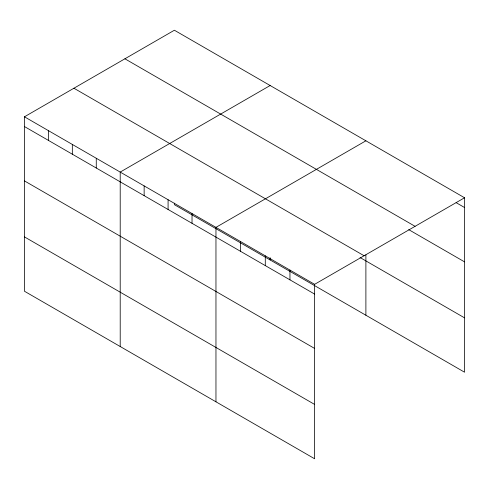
<?xml version="1.0" encoding="UTF-8"?>
<svg xmlns="http://www.w3.org/2000/svg" width="489" height="489" viewBox="0 0 489 489"><rect width="100%" height="100%" fill="white"/><g stroke="black" fill="none" stroke-linecap="round" stroke-linejoin="round"><path stroke-width="0.73" d="M24.45 116.798L314.616 284.323L314.616 458.768L24.45 291.236L24.45 116.798L174.384 30.232L464.55 197.764L464.55 372.202L174.384 204.677L174.384 203.167M270.136 85.52L120.208 172.079L120.208 346.524M365.894 140.801L215.961 227.367L215.961 401.805M314.616 284.323L464.55 197.764M456.115 202.648L464.55 207.519M124.903 58.802L415.075 226.328M408.731 229.641L464.55 261.866M73.925 88.228L364.097 255.759M360.069 257.538L464.55 317.856M24.45 126.553L314.616 294.085M24.45 180.899L314.616 348.431M24.45 236.896L314.616 404.421M365.894 254.848L365.894 315.246M289.953 270.081L289.953 279.842M270.136 257.697L270.136 259.959M265.289 255.845L265.289 265.6M240.625 241.603L240.625 251.364M192.024 213.54L192.024 223.302M168.082 199.72L168.082 209.481M144.145 185.899L144.145 195.661M96.266 158.259L96.266 168.02M72.329 144.438L72.329 154.2M48.387 130.618L48.387 140.38"/></g></svg>
